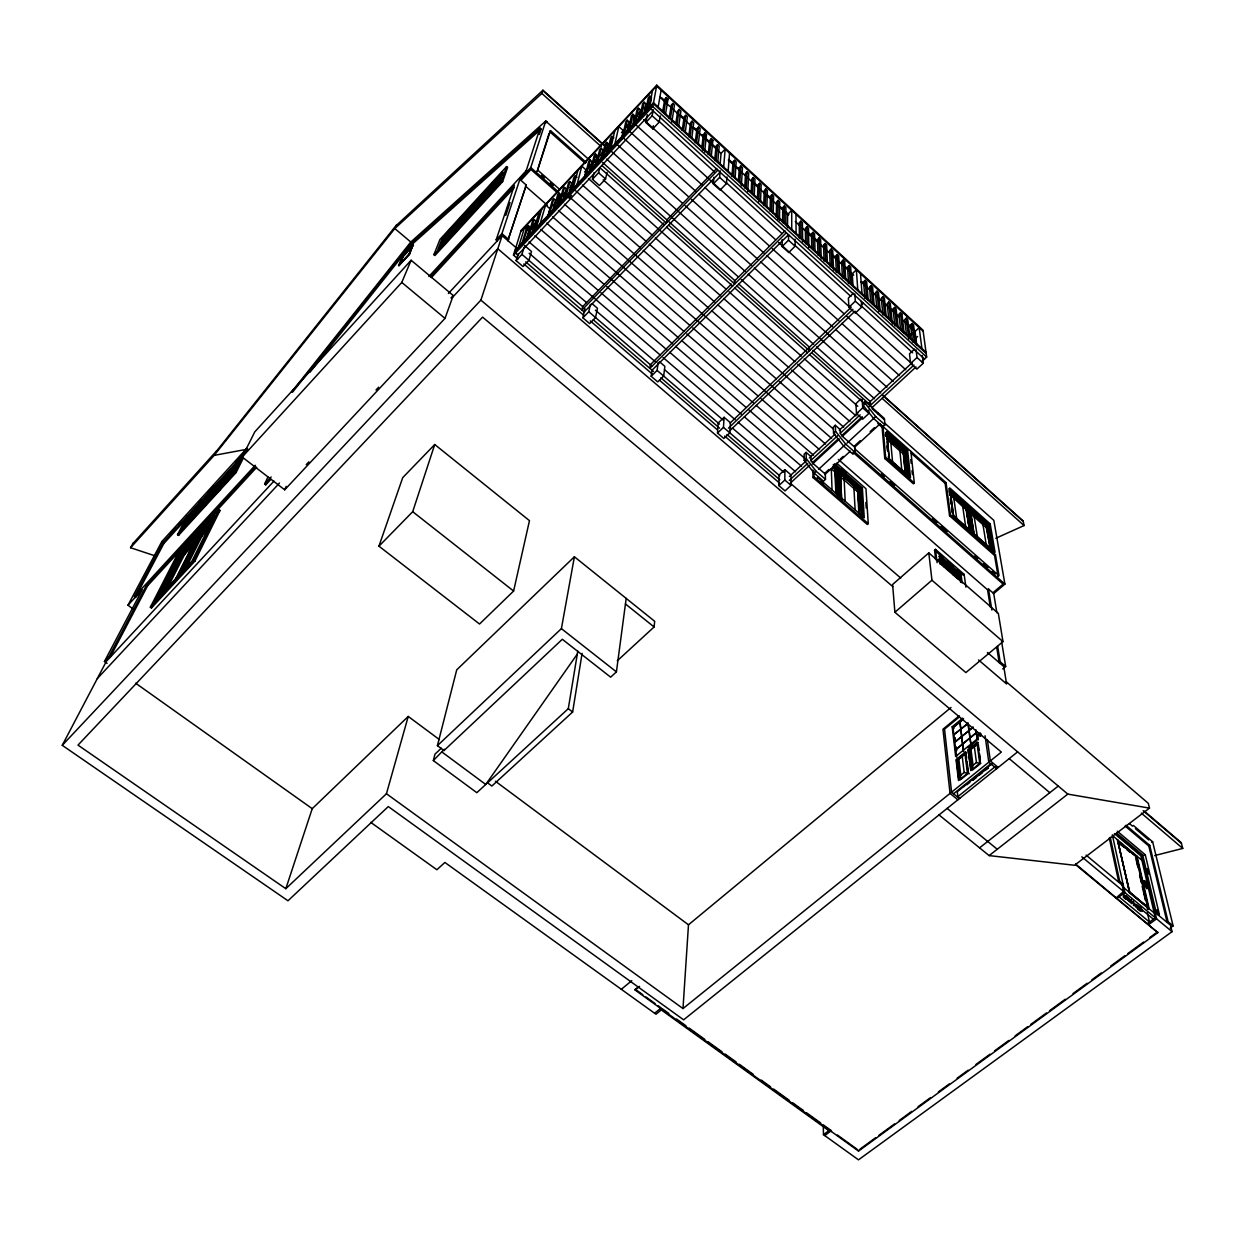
<?xml version="1.0" encoding="UTF-8"?>
<svg xmlns="http://www.w3.org/2000/svg" width="1245" height="1245" viewBox="0 0 1245 1245"><rect width="100%" height="100%" fill="white"/><g stroke="black" fill="none" stroke-linecap="round" stroke-linejoin="round"><path stroke-width="1.5" d="M791.026 485.379L791.026 474.936L784.895 469.645L778.965 475.154L778.856 485.597L785.05 490.903L791.026 485.379L784.832 480.056L784.895 469.645M787.54 227.788L787.603 214.482L791.711 210.374L791.727 229.313M795.073 239.227L795.104 246.23L788.723 252.533L782.125 246.526L788.505 240.207L788.521 234.978M785.782 224.489L785.891 207.479L784.288 206.016L782.747 207.557L782.591 222.668M889.117 458.674L886.705 431.828L885.817 432.637L886.144 436.466M784.148 222.995L784.288 206.016M782.125 246.526L782.202 239.507M779.479 220.614L779.744 201.83L778.141 200.352L776.584 201.908L776.32 216.926M777.845 219.12L778.141 200.352M773.223 212.973L773.565 196.15L771.962 194.671L770.422 196.228L770.048 211.183M771.573 211.463L771.962 194.671M766.904 207.199L767.387 190.469L765.768 188.975L764.228 190.547L763.745 205.409M765.255 205.69L765.768 188.975M970.944 513.967L969.373 512.675M760.571 201.41L761.177 184.758L759.559 183.28L758.018 184.836L757.505 197.784M758.859 201.737L759.559 183.28M754.237 195.589L754.968 179.047L753.334 177.553L751.793 179.124L751.171 191.995M752.571 194.08L753.334 177.553M747.763 191.59L748.727 173.304L747.093 171.81L745.553 173.382L744.728 188.011M746.206 188.244L747.093 171.81M741.366 185.738L742.471 167.561L740.837 166.052L739.297 167.639L738.472 180.369M739.81 182.392L740.837 166.052M717.509 433.058L723.454 427.362L724.092 417.308L730.41 422.755L729.835 432.84L723.874 438.52L717.509 433.058L718.194 422.973L724.092 417.308M439.376 739.577L408.235 716.435L386.448 793.734L682.991 1008.559L688.485 924.802L951.024 707.487M735.079 178.066L736.2 161.788L734.566 160.294L733.025 161.866L731.967 176.323M733.414 176.525L734.566 160.294M728.154 171.094L729.554 153.182M713.914 177.257L713.292 183.886L720.092 190.08L726.442 183.575L726.971 176.961M723.672 166.986L725.166 149.135L721.057 153.384L720.108 164.138M713.292 183.886L719.641 177.35L720.217 170.783M717.742 162.177L719.205 146.163L717.556 144.653L716.015 146.241L714.661 160.481M716.062 160.636L717.556 144.653M1075.555 863.968L1157.803 932.598L858.521 1151.096L635.121 990.024L638.156 986.771M711.269 156.263L712.871 140.343L711.206 138.817L709.681 140.42L708.203 154.567M979.301 735.281L980.718 735.095L980.36 736.075M979.659 735.11L981.325 734.145M980.282 733.056L980.111 733.912M709.588 154.707L711.206 138.817M979.161 733.118L978.368 735.219L980.531 733.461M617.271 660.815L654.092 626.966L654.699 621.317L574.396 556.78L456.728 669.841L437.415 745.646L444.014 750.533L562.32 639.276L610.641 677.171L616.415 671.88L626.188 598.409M704.592 152.077L706.506 134.507L704.857 132.982L703.316 134.584L701.729 148.637M702.896 150.52L704.857 132.982M698.289 144.373L700.141 128.64L698.476 127.115L696.935 128.717L695.224 142.693M696.577 142.817L698.476 127.115M691.784 138.195L693.745 122.773L692.08 121.232L690.539 122.85L688.718 136.732M690.072 136.639L692.08 121.232M659.679 361.859L664.877 366.341L663.663 376.037L657.733 381.888L651.182 376.27L657.111 370.403L658.169 362.357M685.248 132.219L687.349 116.874L685.668 115.334L684.127 116.952L682.244 130.383M651.182 376.27L652.069 369.812M683.536 130.647L685.668 115.334M678.681 126.212L680.922 110.976L679.241 109.42L677.7 111.054L675.693 124.391M676.969 124.64L679.241 109.42M671.818 122.072L674.479 105.047L672.798 103.491L671.257 105.125L669.125 118.368M670.386 118.617L672.798 103.491M487.822 781.549L487.558 782.84L491.868 786.046L572.638 712L582.1 653.36M487.558 782.84L568.296 708.67L577.789 651.135M665.515 114.151L668.02 99.102L666.324 97.546L664.783 99.18L662.542 112.346M663.787 112.564L666.324 97.546M647.307 114.711L645.828 122.492L652.831 128.873L659.165 122.166L660.239 115.941M658.138 106.977L661.126 90.216M652.831 128.873L653.392 125.745M437.415 745.646L561.402 628.632L574.396 556.78M517.92 258.929L513.485 255.132L652.816 106.556L656.769 85.158L923.027 330.174L926.669 357.082L921.705 361.673M645.828 122.492L652.147 115.754L653.283 109.591M651.244 105.918L650.715 108.797L924.537 359.042M649.33 107.194L652.504 90.434M649.703 107.101L651.477 97.717L649.781 96.161L648.256 97.795L645.719 110.945M647.073 110.385L649.781 96.161M643.992 113.202L645.828 103.755L644.132 102.215L642.622 103.833L639.603 118.96M640.817 117.046L641.004 116.081M641.159 117.295L644.132 102.215M638.296 119.287L640.195 109.778L638.514 108.237L636.989 109.856L633.876 125.076M635.417 123.426L638.514 108.237M634.794 122.726L634.592 123.691L702.024 184.882M632.444 126.118L634.592 115.785L632.896 114.244L631.386 115.863L628.383 130.32L696.157 191.637M630.017 128.002L632.896 114.244M592.091 303.671L597.444 308.278L595.546 317.553L589.648 323.591L582.893 317.817L588.792 311.748L590.363 304.371M626.78 132.172L628.99 121.777L627.293 120.236L625.784 121.854L622.407 137.448M973.045 765.317L972.174 769.41L969.715 750.19L977.154 744.152L979.722 763.325L976.454 762.562L973.045 765.317L970.975 749.319L976.08 745.335M623.947 135.798L627.293 120.236M960.782 775.23L959.911 779.308L957.623 760.026L965.015 754.003L967.412 773.254L964.175 772.476L960.782 775.23L958.868 759.17L965.015 754.003M621.411 139.362L623.309 130.616L618.812 126.539L614.905 143.953M582.893 317.817L584.901 308.542M622.422 135.923L622.204 136.903L688.501 196.726M663.927 222.902L582.676 306.628L581.913 310.083L717.836 170.129M616.259 142.49L616.042 143.486L682.322 203.122M594.036 172.713L592.433 179.296L599.421 185.489L605.568 178.984L607.046 172.401M513.609 591.048L529.467 520.659L434.738 444.512L402.711 477.66L378.947 546.181L479.543 624.025L513.609 591.048L412.702 511.695L434.738 444.512M610.813 148.311L614.797 130.818M608.929 150.505L612.167 136.436L613.863 137.946M610.128 149.042L609.91 150.038L745.304 271.503M606.595 155.641L610.672 138.024L612.167 136.436M605.443 156.279L608.323 143.86L606.642 142.35L605.148 143.938L601.366 159.889M602.891 158.271L606.642 142.35M603.778 156.559L604.027 155.563M592.433 179.296L598.58 172.759L599.732 167.857M600.261 160.465L602.813 149.758L601.117 148.248L599.639 149.836L596.184 164.107M597.273 164.262L601.117 148.248M597.693 163.064L597.927 162.068M594.27 168.184L597.32 155.641L595.624 154.131L594.145 155.718L590.161 171.857M591.608 169.553L591.857 168.542M591.671 170.238L595.624 154.131M444.014 750.533L444.325 749.257L433.338 760.586L476.835 792.692L485.768 784.49L577.322 654.03M589.15 172.324L591.842 161.492L590.146 159.998L588.667 161.57L584.574 177.802M585.555 176.012L585.819 175M586.084 176.199L590.146 159.998M584.014 179.249L586.302 170.16L581.804 166.161L577.12 184.276M579.516 182.455L579.781 181.428M433.338 760.586L434.972 754.159L441.29 748.198M573.789 187.839L573.509 188.867L640.335 247.802M571.471 190.469L575.33 175.856L577.026 177.335M573.12 188.54L577.898 170.363M569.012 195.73L573.867 177.412L575.33 175.856M567.798 194.22L567.518 195.263L776.32 378.885M568.669 194.173L571.611 183.139L569.914 181.645L568.451 183.202L563.985 199.776M565.479 198.188L569.914 181.645M562.693 201.861L566.21 188.913L564.514 187.419L563.067 188.975L558.491 205.643M561.542 201.628L561.837 200.585M559.97 204.055L564.514 187.419M557.744 205.83L560.826 194.656L559.145 193.177L557.682 194.734L553.013 211.479M555.005 208.04L559.145 193.177M555.597 207.993L555.892 206.935M557.309 203.666L558.865 198.079M552.313 211.619L555.457 200.398L553.776 198.92L552.329 200.476L547.551 217.299M547.644 217.455L550.072 208.88L545.575 204.958L540.143 223.742M549.029 215.727L553.776 198.92M549.667 214.311L549.963 213.253M543.754 220.614L544.065 219.556M537.871 226.901L538.182 225.843M535.194 228.878L539.739 213.393L538.307 214.934L533.233 232.161M536.221 227.928L541.746 209.067M531.988 233.173L532.315 232.099M531.599 234.823L535.708 220.972L534.027 219.509L532.595 221.05L526.884 240.098M532.222 229.438L533.763 224.24M528.86 236.815L534.027 219.509M526.153 239.413L526.464 238.324M526.339 239.273L529.996 227.088L528.316 225.625L526.884 227.15L521.593 244.565M524.596 245.576L531.475 251.49L528.907 260.329L523.024 266.57L516.084 260.625L521.951 254.369L524.067 247.335M526.962 238.324L529.063 231.321L524.581 227.446L518.714 246.619M523.056 243.024L528.316 225.625M520.317 245.638L520.643 244.549M516.084 260.625L518.247 253.544M516.442 249.763L515.43 253.062L518.371 255.583M513.485 255.132L521.11 230.465L656.769 85.158M549.029 133.371L537.155 171.421L550.477 130.616L586.255 162.457M291.423 392.222L410.803 242.028L545.715 121.076L546.788 121.73L545.933 122.679L544.921 121.777M497.315 240.845L496.164 239.865L501.922 233.655L519.834 179.436L530.759 167.577L545.715 121.076L588.823 159.484M526.277 185.054L507.851 240.612L526.277 185.054L519.834 179.436M539.35 134.398L541.077 129.075L540.065 128.173L409.512 245.032L292.591 392.128M428.871 276.514L526.199 170.705L540.065 128.173M682.991 1008.559L1001.354 752.073L482.578 317.133L77.984 745.117L285.821 888.697L312.23 808.674L408.235 716.435M1017.616 751.871L683.629 1019.826L388.3 806.558L287.984 900.773L62.25 745.319L480.881 300.138L502.108 235.678L516.193 247.771M505.797 215.385L510.03 202.639M496.164 239.865L514.403 185.334L430.334 276.686M154.442 555.644L130.569 547.738L214.187 455.359L394.805 228.566L541.855 93.422L542.944 90.2L603.701 144.685M502.622 181.661L507.602 167.452L506.59 166.565L439.952 239.491L433.914 254.665L434.941 255.536L502.622 181.661L501.595 180.758L506.59 166.565M498.949 181.505L485.534 197.41M499.167 181.07L498.825 181.801M502.575 172.028L442.489 237.779L437.991 249.125L498.778 182.719L502.575 172.028L503.587 172.915L443.5 238.635L439.656 248.362M498.498 178.486L499.852 180.058M445.01 318.378L453.242 295.516L411.13 260.236L254.758 431.906L242.199 457.055L284.7 489.814L445.01 318.378L401.777 282.428L411.13 260.236M488.289 196.29L490.172 191.092M490.405 190.641L490.048 191.388M484.429 199.791L486.25 194.78L500.832 178.844M484.352 200.663L486.25 194.78M488.367 189.567L489.721 191.123M486.126 196.772L486.39 194.905M501.346 177.786L484.429 196.041L483.433 198.749L482.329 197.784M482.842 201.519L485.394 196.025M479.87 203.729L482.795 195.807L463.638 216.754L459.576 227.399M479.465 205.425L479.994 203.962M480.321 203.246L483.325 195.091L484.429 196.041M480.757 202.764L483.667 194.843L501.906 174.907M481.659 200.85L482.998 197.208M477.955 205.705L478.718 203.604M478.951 203.153L478.594 203.9M469.91 213.377L469.925 212.117M469.256 215.183L470.05 213.066M465.988 218.762L466.159 216.739L481.862 199.838M462.051 225.158L465.35 217.937M482.78 198.889L465.179 217.953L464.245 220.396L462.673 219.276L461.802 220.225L463.156 221.594M466.782 218.855L465.552 217.797L463.887 220.334L466.159 216.739M466.299 216.848L465.537 219.073L466.33 219.758M459.047 228.131L463.296 216.988L464.401 217.937L482.36 198.531M460.603 225.252L463.638 217.284M461.879 223.057L462.564 221.268L446.379 238.947M457.927 227.57L458.736 225.438M458.689 228.364L462.767 217.704L443.827 238.417L440.154 247.117M458.316 222.419L459.67 223.975M450.021 235.103L450.425 234.325M448.075 240.207L450.176 234.791M444.418 243.74L446.317 238.417L461.833 222.201M442.738 245.312L445.119 239.227L462.346 220.412M443.282 244.938L444.387 242.09L442.395 241.452L443.5 242.386L444.605 239.569L442.489 237.779M443.407 245.405C443.485 241.872 446.052 241.281 446.457 238.542M444.278 243.615L446.317 238.417M448.418 233.251L449.85 234.823M440.652 247.039L443.842 238.931L502.669 174.611M398.571 265.465L409.247 253.715L413.013 244.86L409.714 254.12L398.571 265.465L402.431 256.517L413.013 244.86M409.138 254.509L412.079 246.136L409.138 254.509L400.003 264.578L403.006 256.128L400.003 264.578M978.274 734.534L978.772 733.492M979.286 734.706L979.177 735.888L981.542 735.313M399.038 265.87L402.913 256.906L413.496 245.249M284.7 489.814L286.21 486.421M267.877 477.068L264.64 483.994L265.745 484.85L267.364 481.379M150.334 607.202L193.784 560.359L218.964 509.687L220.007 510.481L194.889 561.168L151.439 607.996L150.334 607.202L176.977 555.27L218.964 509.687M243.335 458.035L236.099 472.54L178.517 535.397L177.521 534.65L235.103 471.777L243.958 454.036L162.893 542.773L134.242 596.806L255.256 465.256M181.365 574.023L200.134 536.595L211.463 524.332M183.031 571.206L199.963 536.206L211.059 524.441M184.353 571.346L203.604 532.829M203.993 532.191L203.371 533.249M176.463 578.941L179.902 572.093M186.906 558.507L197.986 536.159M179.342 573.961L182.766 567.144M187.061 558.616L196.041 541.622L181.49 570.583M180.93 572.28L196.912 540.454L195.761 539.599M197.535 539.225L203.293 531.848L202.141 530.992L203.449 532.533M226.652 481.504L229.391 476.026M179.311 576.062L199.138 536.579L211.93 523.522M180.12 575.361L199.433 536.891L197.862 535.77L215.198 516.971M180.572 574.972L199.963 536.206M193.131 540.766L194.438 542.291M218.108 491.713L220.925 485.768M218.918 490.592L221.112 486.204L209.067 499.385M235.647 468.182L224.769 479.87L223.073 483.216L221.999 482.391M224.053 483.107L225.127 479.683L237.733 466.735M221.205 487.791L211.012 498.903M173.833 582.676L197.068 536.626L198.437 537.949M223.835 483.34L225.936 479.263L237.297 467.14M174.362 582.084L197.628 535.879L198.78 536.735M225.936 479.263L224.785 482.22L234.356 471.777M175.545 580.077L197.862 535.77M166.752 589.539L185.614 552.329M186.003 551.691L185.365 552.749M216.63 492.647L223.68 479.045L224.769 479.87M217.393 491.822L223.913 478.92L239.445 461.942M218.062 491.106L224.022 479.309M162.566 592.075L178.938 559.923L177.786 559.067L179.794 559.674M179.576 558.678L180.852 556.173L178.657 554.539L214.7 515.43L191.963 561.106L154.785 601.195L178.657 554.539M210.934 497.362L212.241 494.763M212.599 494.187L212.024 495.152M161.772 594.192L181.194 556.017L197.908 537.902M161.725 595.188L181.194 556.017M163.033 593.134L182.003 555.69L196.072 540.703L182.175 556.048M163.235 593.336L182.143 555.784M151.439 607.996L153.213 604.525M164.729 582.022L169.149 573.354M205.145 503.011L206.872 499.618L191.123 516.846L187.808 523.242M204.04 506.17L208.024 498.373L223.96 480.959M204.149 506.777L208.818 497.969L222.217 483.574L208.973 498.342M197.068 536.626L179.934 555.223L155.874 601.989L162.286 595.079M205.394 505.361L208.818 497.969M158.022 598.814L180.074 555.581L213.533 519.305M207.65 500.941L208.958 498.062M199.402 511.462L206.079 498.42L207.37 499.681M199.62 511.353L206.826 497.611L223.166 479.745L224.458 481.006M201.706 508.209L206.95 497.984M201.55 508.894L203.822 504.458M191.637 520.379L195.278 513.298M195.652 512.722L195.06 513.687M188.042 523.616L191.403 517.126L205.145 502.233M188.213 523.554L191.886 516.473L205.005 502.124M178.517 535.397L180.26 532.051M183.451 528.253L189.707 516.193L239.865 461.35M206.079 498.42L189.925 516.099L184.369 526.495M184.696 526.791L190.049 516.457L240.067 461.771M177.521 534.65L187.123 516.255M188.726 515.461L181.568 529.234L233.297 472.726L239.958 459.405L188.726 515.461L190.796 517.002M256.657 467.342L147.61 585.772L110.058 657.422L108.953 656.644L146.568 585.01L255.614 466.533M62.25 745.319L106.292 661.468L273.947 481.13M107.086 663.367L104.44 661.484L142.257 589.694L127.97 605.226L132.686 608.649M185.552 519.772L163.873 543.489L135.269 597.553L137.899 594.69M127.97 605.226L161.803 541.591L246.79 448.34M130.569 547.738L133.106 543.147M952.783 572.295L952.923 570.692M982.616 522.386L982.383 521.406M943.477 564.187L943.259 563.113M973.901 514.636L973.652 513.5M962.385 504.427L962.183 503.462M953.592 496.615L953.39 495.65M899.699 448.745L899.544 447.811M890.642 440.699L890.486 439.765M853.837 486.157L853.712 485.13M844.094 477.675L843.986 476.648M979.753 734.285L978.959 734.986M216.194 451.562L396.361 225.158M239.554 458.86L245.576 451.281M310.021 372.177L410.445 245.825L541.077 129.075M839.457 469.847L838.227 471.279L859.517 489.814L860.98 488.616L839.457 469.847L840.702 498.747M132.795 543.723L216.474 451.017M838.367 474.501L839.597 473.147L838.601 472.291L837.122 473.411M170.098 534.152L175.28 528.471M179.155 524.223L181.754 521.39M198.577 502.964L201.176 500.132M207.65 493.036L214.109 485.955M236.13 461.864L241.297 456.184M245.187 451.935L247.771 449.103L214.187 455.359M546.788 121.73L545.933 122.679L545.715 121.076M242.199 457.055L401.777 282.428M459.265 220.334L461.864 217.486M485.394 191.746L489.316 187.466M221.626 482.795L222.373 481.971L223.898 482.951M481.877 198.266L482.764 197.301L484.352 198.453M206.826 497.611L208.304 498.654L224.069 481.659M462.984 220.349L445.368 239.585L443.827 238.417M501.579 178.424L485.223 196.041L483.667 194.843M192.041 516.846L205.16 502.684M236.161 468.634L226.092 479.652L226.87 480.243M466.221 217.268L481.504 200.569M486.281 195.34L501.564 178.657M223.431 483.029L226.076 479.356M201.752 507.509L190.687 519.461L191.886 516.473M206.919 501.828L207.635 500.288L208.631 501.128M445.539 241.11L460.977 223.524M465.412 219.385L481.239 202.11M484.663 198.469L486.095 196.757M201.503 507.944L203.869 505.361L202.639 504.256L202.375 505.688M448.247 238.449L450.394 236.114L449.585 235.429M473.956 210.374L476.415 207.682M433.914 254.665L501.595 180.758M199.169 511.462L202.733 507.571M183.093 529.265L208.989 500.988M224.94 483.714L234.293 473.489M442.893 245.747L466.19 220.334M470.065 216.101L478.033 207.401M480.586 204.616L494.67 189.24M497.097 186.439L499.821 183.622L498.778 182.719M550.477 130.616L549.605 131.565L585.383 163.391M839.301 496.662L840.546 495.292L839.55 494.421L838.041 495.572L837.278 477.1M161.585 568.965L170.783 558.958M176.059 553.247L179.996 548.952M187.886 540.377L197.099 530.386M206.312 520.379L208.942 517.515M212.879 513.22L215.509 510.372M219.462 506.077L223.4 501.797M232.613 491.791L241.826 481.784M249.716 473.209L252.346 470.345M450.97 254.54L454.923 250.261M464.136 240.254L466.766 237.39M469.396 234.527L473.333 230.247M494.389 207.386L499.65 201.659M431.392 277.588L514.169 187.699M520.908 180.369L530.915 169.507L557.153 192.539M192.446 540.377L195.076 537.529M217.377 513.329L220.007 510.481M179.7 555.317L214.622 517.453M181.972 554.959L189.162 547.178M197.441 539.038L181.49 556.313L179.934 555.223M200.103 536.315L212.522 522.698L211.199 521.157L212.366 522.029M180.696 558.943L194.78 543.271M198.702 539.458L210.047 527.164M179.934 559.861L181.21 558.367M197.924 540.392L198.686 538.774L199.745 539.645M205.176 532.642L209.004 528.518M158.333 597.538L159.127 598.829M175.965 578.52L176.774 577.649M264.64 483.994L271.13 476.991M156.45 601.21L163.297 593.834M165.927 591.001L174.129 582.162M175.996 580.154L178.128 577.851M182.688 572.933L191.746 563.176M163.111 594.192L175.109 581.259M182.517 573.276L193.053 561.915M265.745 484.85L270.943 479.247M104.44 661.484L108.953 656.644M448.418 293.447L502.108 235.678M450.986 297.944L453.242 295.516M97.312 678.572L279.487 483.06M452.635 297.244L497.813 248.751L892.774 586.582M520.799 231.508L656.597 86.061L923.183 331.31M306.239 464.665L308.869 461.848M376.021 389.996L378.651 387.179M528.565 228.613L529.996 227.088M559.378 196.212L560.826 194.656M595.841 157.228L597.32 155.641M606.829 145.463L608.323 143.86M633.067 117.403L634.592 115.785M626.92 126.025L629.565 123.208M637.456 114.773L640.086 111.957M533.171 226.932L537.124 222.699M552.936 205.814L567.44 190.329M570.07 187.513L572.7 184.696M584.559 172.028L597.74 157.944M600.37 155.127L609.599 145.276M621.457 132.608L624.087 129.791M626.733 126.974L630.686 122.741M633.316 119.94L637.269 115.707M643.852 108.673L647.805 104.44M514.839 250.743L653.516 102.744L926.031 352.288M514.512 251.832L653.345 103.693L926.187 353.487M568.965 198.204L571.611 195.387M517.733 255.038L653.034 110.914M666.48 100.736L668.02 99.102M704.981 136.11L706.506 134.507M968.983 511.819L970.151 510.59M711.331 141.946L712.871 140.343M666.635 220.1L716.746 168.464M584.154 311.997L720.092 172.199M378.947 546.181L412.702 511.695M731.391 284.125L650.341 364.723L649.843 368.333L786.326 232.722M734.145 281.401L784.972 230.854M802.636 241.81L802.403 222.653L800.8 221.19L799.259 222.731L799.399 238.044M652.022 370.201L788.521 234.729M808.861 247.506L808.487 228.255L806.9 226.792L805.359 228.333L805.593 243.724M815.024 251.257L814.557 233.842L812.969 232.379L811.429 233.904L811.74 247.459M821.264 258.851L820.611 239.413L819.039 237.966L817.498 239.476L817.949 255.038M824.112 261.014L823.536 245.032L825.077 243.522L826.664 244.969L827.365 262.726M833.59 270.134L832.687 250.51L831.115 249.062L829.559 250.572L830.259 266.632M843.27 475.652L844.592 474.034L843.565 474.967L839.332 471.279M839.644 273.962L838.694 256.034L837.122 254.587L835.582 256.096L836.375 272.235M889.817 438.831L891.062 437.306L890.097 438.193L887.467 435.859M845.744 279.565L844.686 261.543L843.13 260.096L841.573 261.606L842.476 277.822M843.13 263.037L844.686 261.543M854.521 485.457L855.844 483.838L854.817 484.772L860.435 489.658L861.104 500.786M900.291 448.138L901.536 446.613L900.555 447.5L905.769 452.122L907.636 450.441L886.705 431.828M851.845 285.136L850.662 267.037L849.106 265.605L847.549 267.099L848.561 283.393M868.185 300.092L866.691 281.775L865.15 280.343L863.594 281.837L864.886 298.333M853.416 293.213L848.359 298.069L848.919 307.297L855.331 313.133L861.727 307.033L861.307 301.492M870.753 302.006L869.508 287.284L871.064 285.79L872.605 287.206L874.208 305.616M848.919 307.297L855.315 301.181L854.817 293.836M730.084 423.067L851.284 307.126M728.465 428.155L852.903 309.258M729.181 431.299L855.019 311.188M860.622 305.85L863.407 303.173M880.231 311.125L878.503 292.637L876.962 291.221L875.422 292.7L876.745 307.499M886.222 316.619L884.386 298.053L882.861 296.637L881.304 298.115L882.907 314.829M952.721 494.716L953.95 493.222L952.97 494.078L949.157 490.686M892.4 323.965L890.268 303.438L888.728 302.037L887.187 303.515L888.697 318.44M898.174 327.559L896.12 308.822L894.595 307.422L893.038 308.884L894.844 325.754M285.821 888.697L386.448 793.734M962.883 503.758L964.112 502.249L963.148 503.104M904.135 333.006L901.956 314.191L900.431 312.791L898.874 314.254L900.571 329.318M900.4 315.654L901.956 314.191M973.014 512.753L974.228 511.244L973.263 512.1M910.064 338.438L907.776 319.545L906.267 318.16L904.71 319.607L906.485 334.734M912.616 342.033L910.515 324.945L912.071 323.498L913.581 324.883L915.978 343.869M983.083 521.702L984.297 520.208L983.332 521.048L988.343 525.514L990.429 537.856M942.558 562.133L943.866 560.546L942.838 561.433M909.286 335.574L912.087 332.96M909.426 336.71L912.227 334.096M916.709 344.834L915.028 331.481L919.168 327.622L921.922 348.538M914.795 339.138L917.596 336.524M860.809 399.069L855.875 403.66L856.498 413.636L862.707 419.16L868.948 413.402L868.699 410.072M914.561 349.098L909.488 353.813L910.624 363.462L916.865 369.127L923.276 363.213L922.265 355.494M806.137 452.386L804.13 454.238L804.208 460.37L814.23 473.178L823.49 481.192L825.497 479.341L825.342 474.112L813.047 463.451L810.977 460.37L810.9 456.526L806.137 452.386L806.215 458.518L816.238 471.326L825.497 479.341M835.317 425.261L833.294 427.144L833.528 433.182L843.674 446.052L852.95 454.176L854.988 452.308L854.692 447.157L842.383 436.341L840.266 433.26L840.095 429.478L835.317 425.261L835.566 431.299L845.729 444.154L1004.917 584.092L993.728 593.569L996.871 612.773M863.174 403.349L865.228 401.419L884.401 418.522L884.962 424.825L882.129 427.346L884.775 458.533L913.41 483.823L914.312 482.998L910.858 451.328M804.208 460.37L806.215 458.518M833.528 433.182L835.566 431.299M865.228 401.419L865.384 403.645L863.314 405.559L873.601 418.476L882.876 426.739M778.856 485.597L784.832 480.056M856.498 413.636L862.723 407.862L862.162 399.583M910.624 363.462L917.036 357.517L916.071 349.845M789.392 476.462L806.495 460.603M809.359 457.958L835.021 434.178M839.301 430.21L857.836 413.029M869.243 402.462L912.025 362.824M789.346 480.399L807.756 463.358M810.588 460.728L837.496 435.828M840.328 433.198L860.155 414.85M868.652 406.975L913.986 365.034M789.968 483.465L809.81 465.132M812.44 462.689L838.134 438.94M842.274 435.112L862.209 416.67M916.04 366.901L872.138 407.504L872.185 408.796L884.51 419.783M812.471 463.98L839.488 439.018M842.32 436.388L862.24 417.993M814.23 473.178L816.238 471.326M818.619 469.318L845.729 444.154M847.067 443.111L875.671 416.561L884.962 424.825M396.159 225.578L542.944 90.2M836.687 463.171L865.96 488.709L868.263 523.631L867.298 524.487L813.001 477.551L813.965 476.679L813.856 471.015M816.876 478.453L817.825 477.566M824.719 473.349L828.983 469.427M840.344 458.985L843.192 456.386M854.552 445.943L860.248 440.714M870.193 431.579L874.457 427.657M824.75 474.656L850.366 451.126M854.63 447.22L880.246 423.705M832.454 467.575L835.457 469.458L832.843 467.186M832.921 466.175L837.169 469.863L832.983 467.077M839.099 472.711L838.072 473.66L838.539 484.741M859.564 514.169L858.023 489.098L840.531 473.863L857.494 489.347L858.879 513.142L860.824 514.901M887.203 437.197L903.59 451.53L887.203 437.197L889.241 458.565L888.167 459.421L890.86 461.802M837.169 469.863L837.807 494.981L837.247 481.519M839.005 495.806L840.048 494.856M884.775 458.533L885.677 457.709L883.016 426.537M859.704 489.487L838.321 471.559L859.704 489.487L861.213 514.543M860.435 489.658L862.38 487.884L834.648 463.7M902.952 452.573L903.652 451.935L886.549 436.73M859.532 493.487L857.634 491.728M905.457 459.125L905.115 451.951L885.6 434.598M860.653 493.3L861.182 491.946L859.719 493.067L860.731 509.89M906.111 455.437L906.64 454.16L905.239 455.219M907.091 475.014L905.115 451.951M998.116 576.497L994.553 555.457L949.546 515.741L945.142 483.402L946.029 482.609L880.153 424M949.546 515.741L950.464 514.932L946.029 482.609M965.7 507.369L950.246 493.207L965.7 507.369L969.466 529.685L966.167 507.135M967.225 507.789L949.904 491.759M969.715 510.185L968.735 511.041L970.493 522.542M928.801 552.889L892.603 584.496L894.89 612.26L965.871 672.58L1002.988 641.626L998.334 613.396L928.801 552.889L931.945 580.217L1002.988 641.626M935.695 559.705L934.559 550.181L935.493 549.356L964.112 574.334L965.933 587.189M977.154 744.152L974.353 746.58L976.454 762.562M971.971 532.113L972.967 531.241M972.796 534.634L972.89 529.934M970.586 511.726L986.351 525.063L970.586 511.275L974.43 536.439L969.668 507.446M942.761 563.207L941.889 564.452M968.968 508.691L987.752 525.374L968.875 509.392M988.343 525.514L990.211 523.896L949.733 487.9L953.826 517.796L950.698 495.448L966.618 510.154M988.935 528.985L989.479 527.74L988.079 528.767M894.89 612.26L931.945 580.217M953.592 570.801L954.619 569.914L953.312 571.502L958.09 575.657L959.553 574.505L938.979 556.577M940.24 563.627L939.928 561.137L956.782 575.097L939.944 561.121M990.149 547.753L985.869 525.312M958.292 575.361L958.432 579.532L958.292 575.361L939.586 559.052M958.557 579.081L960.502 578.427L959.475 579.314L958.946 575.47L960.907 573.774L939.399 555.021L940.535 564.172M991.113 549.278L987.752 525.374M964.112 574.334L963.179 575.143L957.452 570.148M992.514 550.274L993.526 549.418L991.643 550.041L987.55 525.67L969.637 509.75M994.553 555.457L995.455 554.679L950.464 514.932M990.32 607.031L987.565 589.788L988.499 588.994L993.728 593.569M992.856 592.807L1003.112 584.107L852.996 452.308M997.696 646.451L1000.155 661.764L999.159 662.589L996.716 647.26M1002.707 668.954L1005.68 666.511L1001.587 641.564M621.317 989.308L631.775 980.671M959.21 715.828L942.947 729.228L950.044 793.407L957.856 799.804M959.335 716.964L944.535 729.15L951.585 792.178L959.397 798.574M975.924 729.772L977.154 739.001L955.662 756.493L952.176 726.769L962.681 718.132M963.63 718.925L952.939 727.407L956.674 757.209M953.172 727.562L962.899 719.563M635.121 990.024L639.556 986.382M833.294 464.494L838.461 468.991L836.998 470.205L833.216 466.906M968.128 723.376L953.857 734.674L968.112 723.283L971.116 745.459M954.728 742.129L973.248 727.064L954.899 742.269M906.313 457.288L908.243 475.792L909.239 474.89L907.34 475.559L904.928 452.262L906.313 451.126L909.099 477.644L905.457 474.407M976.92 732.153L955.786 749.692M977.045 732.247L955.771 749.599M976.5 740.806L967.894 747.778L972.392 744.463M965.451 751.996L968.05 772.834L958.494 780.553L956.036 759.652L965.451 751.996L966.649 752.992M968.112 749.832L977.574 742.129L980.375 762.889L970.758 770.655L968.112 749.832L971.007 769.161M958.759 779.043L956.518 760.041L965.933 752.4L966.649 758.08M968.594 750.237L978.056 742.534M654.605 1013.243L661.173 1007.936L658.107 1005.727M960.346 779.852L968.532 773.238L967.116 761.862M972.61 769.955L980.858 763.294M953.53 793.781L990.755 763.823M991.876 763.87L957.28 791.711L957.856 796.644L959.802 798.247M966.883 784.77L969.902 782.342M972.921 779.915L988.032 767.76M973.139 780.086L976.158 777.658M979.177 775.23L982.196 772.803M985.184 770.437L988.234 767.947M957.856 796.644L995.082 766.749L997.043 768.383M973.419 531.646L972.516 530.852L971.1 531.88L967.396 507.758L968.781 506.668L973.03 534.121M987.55 525.67L988.935 524.581L993.635 552.329L991.285 550.259M979.582 847.845L1058.25 786.062M939.026 814.93L989.121 855.595L1067.805 794.108L1149.493 808.129L1148.295 803.321L1006.225 681.731M1149.493 808.129L1074.544 865.259L989.121 855.595M1117.528 841.807L1124.655 847.456M1151.734 842.46L1152.637 841.776L1133.355 825.435M1149.726 845.355L1168.121 921.751L1167.156 922.452L1148.808 846.04L1149.726 845.355L1126.009 825.279M1135.72 856.684L1136.996 856.202L1149.166 908.788L1147.361 908.803M1148.824 924.521L1156.574 918.841L1141.821 855.72L1142.739 855.019L1116.749 833.138M1144.342 855.471L1145.275 854.77L1117.341 831.24M861.058 515.492L863.065 514.792L862.022 515.741L861.571 508.256M1110.244 837.309L1119.769 881.553L1118.804 882.285L1109.295 838.025M1117.107 898.314L1124.857 892.525L1112.33 834.85M1123.348 892.945L1123.426 897.209L1126.056 899.372M1142.739 855.019L1156.045 911.698L1155.08 912.414L1170.487 925.206L1172.043 931.665L858.49 1159.842L823.459 1134.646L830.088 1129.744M1133.526 905.551L1133.417 901.287M824.719 1135.564L831.349 1130.662L823.817 1125.231M1117.73 841.651L1117.699 840.577L1129.386 892.12L1148.139 907.294L1136.498 856.373L1148.014 906.344M1147.952 908.554L1147.921 907.449M1147.236 907.963L1148.186 909.364L1149.104 908.694L1129.589 891.887L1117.481 839.799L1129.589 891.887L1128.888 892.4M1145.275 854.77L1159.375 914.484L1158.41 915.184L1157.103 909.581M1147.563 923.479L1155.313 917.798L1140.856 855.813L1114.446 833.59M967.863 510.823L969.264 509.796M860.062 1149.088L875.717 1137.65M878.846 1135.362L894.517 1123.939M899.217 1120.5L911.745 1111.349M918.001 1106.774L930.529 1097.623M938.356 1091.912L949.328 1083.897M957.156 1078.186L968.128 1070.186M975.955 1064.459L990.04 1054.173M994.739 1050.733L1008.839 1040.446M1015.111 1035.871L1027.639 1026.72M1030.767 1024.433L1046.422 1012.994M1049.551 1010.707L1065.222 999.268M1073.05 993.557L1087.15 983.254M1091.849 979.831L1101.234 972.967M1110.633 966.104L1124.733 955.818M1127.861 953.53L1143.532 942.091M1149.789 937.516L1157.617 931.789M1170.207 927.992L1173.101 925.891L1152.637 841.776M969.715 750.19L970.975 749.319M957.623 760.026L958.868 759.17M995.829 538.26L1024.075 525.546L1023.172 520.955L882.861 395.101M1134.179 905.457L1136.483 904.539L1139.253 906.842L1140.327 910.546L1135.409 906.469M963.63 786.435L964.424 786.435M988.343 766.546L987.861 768.289M1154.66 855.58L1182.75 848.421L1181.225 842.616L1144.451 811.242M903.325 453.927L904.835 455.374M835.021 472.057L837.325 473.474M191.154 518.916L189.754 520.566M966.042 509.61L968.112 510.901L967.007 507.742L949.328 492.086M986.273 527.569L988.328 528.845L991.378 549.496M161.803 541.591L162.939 541.98M197.768 540.19L196.15 539.163L195.356 540.019L196.788 541.264M189.831 520.177L188.306 519.212L189.022 520.426M206.763 501.673L205.238 500.692L204.507 501.502L205.83 502.684M218.964 488.709L220.489 489.705M189.925 516.099L191.403 517.126M135.643 683.194L312.23 808.674M223.913 478.92L225.392 479.979M370.699 822.338L436.87 869.741L444.901 862.458L655.975 1014.224L662.527 1008.917L668.798 1013.43M635.199 989.199L642.84 994.708M645.89 996.918L655.057 1003.532M676.626 1019.079L686.011 1025.849M689.154 1028.105L704.81 1039.404M707.938 1041.66L722.038 1051.823M725.166 1054.079L736.122 1061.985M739.265 1064.242L753.349 1074.419M761.177 1080.053L770.577 1086.838M773.705 1089.095L789.361 1100.393M792.505 1102.65L803.461 1110.556M806.589 1112.812L820.688 1122.974M837.371 1135.004L856.98 1149.151M661.297 1009.913L828.843 1130.662M146.568 585.01L147.61 585.772M162.893 542.773L163.873 543.489M176.977 555.27L178.019 556.033M442.224 752.213L485.768 784.49M495.432 781.253L688.485 924.802M185.318 551.333L184.167 550.477L185.474 552.017M193.784 560.359L194.889 561.168M193.846 543.1L193.131 544.345M194.998 512.411L193.924 511.602L195.138 513.033M203.449 503.167L202.359 502.358L203.589 503.805M201.379 507.913L202.468 508.738M206.608 497.72L207.682 498.545M204.88 501.097L205.954 501.922M218.591 489.129L219.68 489.954M211.946 493.892L210.856 493.067L212.086 494.514M224.987 481.831L225.765 482.422M220.474 484.554L219.4 483.729L220.63 485.176M220.085 485.955L219.416 487.06M229.827 475.294L229.189 476.399M229.064 475.17L227.991 474.345L229.22 475.792M463.638 216.754L465.179 217.953M237.702 465.723L236.612 464.899L237.857 466.361M235.103 471.777L236.099 472.54M568.296 708.67L572.638 712M245.919 449.445L246.899 450.208M561.402 628.632L616.415 671.88M625.441 603.981L654.092 626.966M947.149 808.41L997.261 849.246M1122.928 893.972L1153.384 919.215M1124.157 896.665L1132.032 903.185L1131.207 899.466M1134.242 905.022L1142.07 911.511L1141.229 907.776M1137.432 908.803L1140.046 910.966M1119.053 896.867L1149.508 922.063L1147.345 912.663M968.05 772.834L969.264 773.845M1075.696 864.746L1157.803 932.598M1119.769 881.553L1123.177 884.386L1122.196 885.102L1086.122 855.128M1156.045 911.698L1159.375 914.484M1168.121 921.751L1173.101 925.891M1123.815 887.747L1154.193 912.974M1128.966 892.167L1148.248 908.196M1081.812 856.825L1172.043 931.665M952.176 726.769L954.059 728.341M998.179 767.449L990.366 760.928L987.363 739.81M996.622 768.71L988.795 762.189L985.075 735.764M960.035 721.913L963.381 751.451M977.154 739.001L977.947 739.701L977.387 735.919M1145.026 881.227C1139.875 876.869 1150.722 898.112 1145.929 883.561M1124.468 847.005L1118.026 841.822L1135.954 856.513L1147.61 907.263M1126.881 849.261L1130.258 851.86M1127.41 849.79L1130.18 852.109M1119.457 843.503L1124.453 847.612M1127.207 849.93L1129.978 852.265M967.925 723.127L970.991 745.553M1009.181 758.625L1049.815 792.692M1115.831 833.839L1141.821 855.72M480.881 300.138L1067.805 794.108M394.805 228.566L410.803 242.028M1112.485 835.551L1141.898 860.295M409.512 245.032L410.445 245.825M1136.498 856.373L1118.197 841.293L1136.405 856.42M1125.153 826.042L1148.808 846.04M1129.48 823.614L1132.452 826.135M1135.409 828.641L1148.761 839.955M460.121 225.314L461.241 226.279M459.031 224.831L458.596 225.75M1143.143 810.697L1181.412 843.332M1141.292 813.094L1182.75 848.421M525.701 261.87L584.465 312.262M593.274 319.809L653.485 371.461M660.83 377.764L719.579 428.14M726.924 434.443L779.79 479.792M523.818 263.987L584.356 315.856M590.27 320.914L652.287 374.045M659.663 380.379L717.244 429.712M724.621 436.046L779.261 482.858M978.57 659.974L1006.582 683.941L1003.766 666.542L987.409 652.489M462.237 219.742L463.358 220.692M529.141 253.233L586.535 302.597M595.375 310.192L655.71 362.077M664.534 369.672L723.407 420.296M732.231 427.891L783.743 472.197M501.922 233.655L508.816 239.585M1000.155 661.764L1005.68 666.511M790.591 483.449L900.757 578.069M521.951 254.369L582.644 306.612M588.792 311.748L651.804 365.968M657.111 370.403L719.47 424.078M723.454 427.362L779.806 475.855M469.381 212.49L468.276 211.541L469.63 213.097M529.094 241.95L660.115 354.95M663.056 357.486L735.204 419.705M738.145 422.242L795.555 471.762M479.403 201.55L478.282 200.585L479.636 202.141M479.309 202.951L480.119 203.651M838.196 494.623L836.391 493.067L835.317 469.567M839.768 495.977L841.433 498.016M817.514 477.349L864.263 517.749L862.38 487.884M820.579 481.768L823.427 484.243M813.965 476.679L868.263 523.631M534.93 235.71L597.911 290.178M600.837 292.715L666.76 349.72M669.685 352.242L741.46 414.32M744.385 416.857L801.515 466.252M485.643 197.099L486.453 197.784M540.797 229.453L603.809 284.093M606.735 286.63L672.673 343.822M675.615 346.359L745.942 407.348M748.883 409.901L804.566 458.191M552.578 216.863L683.847 331.326M686.773 333.878L758.236 396.19M761.162 398.742L819.506 449.616M841.62 469.132L846.009 472.96M934.559 550.181L943.134 557.667M947.429 561.417L953.156 566.397M834.695 465.412L861.447 488.725L863.19 516.753M939.804 557.013L959.973 574.583L961 582.053M834.352 465.692L838.616 469.412M840.033 470.641L861.135 489.02L861.82 500.225M939.57 557.371L959.646 574.863L960.673 582.255M833.668 466.346L837.916 470.05M844.981 476.197L853.416 483.542M940.131 559.083L958.946 575.47M938.948 558.989L951.974 570.335M939.197 559.394L957.903 575.688M832.656 467.342L835.566 469.879M939.244 560.141L956.829 575.455M958.821 579.205L957.14 577.742L956.658 575.206M835.675 472.649L831.302 468.851L832.049 489.923M838.756 475.419L840.515 476.835M839.83 476.275L858.272 492.32M939.601 563.082L957.234 578.411M546.695 223.166L678.618 337.893M681.544 340.445L753.381 402.913M756.306 405.465L813.483 455.172M558.523 210.545L689.839 325.365M692.749 327.917L825.528 444.029M525.359 186.034L547.302 205.207M838.383 459.467L987.565 589.788M526.199 170.705L527.273 171.654M564.467 204.196L831.582 438.427M779.245 381.452L833.263 428.949M538.073 170.425L559.954 189.66M854.63 448.729L999.05 575.704L995.455 554.679M541.528 175.265L544.454 177.817M550.29 182.953L553.2 185.521M881.413 473.94L884.339 476.508M890.159 481.628L894.548 485.472M932.474 518.807L936.847 522.651M941.22 526.495L947.056 531.631M974.773 555.986L977.683 558.554M983.519 563.674L987.907 567.518M992.281 571.362L995.191 573.929M530.759 167.577L558.476 191.917M562.849 195.761L565.775 198.328M889.086 458.596L910.515 477.535L907.636 450.441M888.463 458.487L891.42 461.086M893.91 463.28L905.909 473.894M953.343 515.819L969.668 530.245M970.571 531.117L967.598 507.462M973.45 533.591L988.514 546.897M898.874 468.602L901.551 470.968M953.125 516.535L955.506 518.636M963.085 525.343L965.7 527.647M973.932 534.914L976.282 537M978.648 539.085L987.658 547.053M898.906 468.898L901.582 471.279M955.569 518.963L952.721 516.442L953.623 515.648L995.051 552.251L990.211 523.896M959.864 522.76L965.575 527.802M969.855 531.584L972.703 534.105M982.554 542.804L987.705 547.364M885.677 457.709L914.312 482.998M643.245 250.369L708.623 308.029M711.533 310.581L843.736 427.175M588.465 178.595L652.442 235.321M655.337 237.904L720.762 295.921M723.672 298.504L794.917 361.688M797.827 364.271L855.969 415.846M582.427 185.023L646.373 241.577M649.283 244.144L714.692 301.99M717.587 304.558L788.801 367.54M791.711 370.107L849.853 421.51M589.118 165.009L591.982 167.561M589.679 167.219L592.542 169.756M877.834 423.533L882.129 427.346M911.371 453.367L945.142 483.402M603.187 179.84L726.146 289.214M729.041 291.781L801.375 356.117M804.27 358.684L857.789 406.29M885.817 432.637L906.733 451.25L909.597 478.36M948.846 488.678L989.324 524.659L994.132 553.029M885.506 432.918L906.438 451.515M949.997 490.25L989.012 524.939M891.404 439.36L899.248 446.332M954.433 495.37L968.205 507.618L969.186 506.762L973.528 534.836M970.726 509.859L981.885 519.772M886.315 435.719L904.928 452.262M949.312 491.697L967.396 507.758M885.226 434.941L904.741 452.277M949.904 494.965L949.593 492.74L966.213 507.509M969.933 510.808L986.398 525.437M890.564 441.555L893.132 443.842M890.595 441.944L893.163 444.232M972.578 514.745L975.411 517.251M972.407 514.901L975.24 517.406M886.767 439.267L903.917 454.487M986.834 528.098L970.337 513.454L971.193 518.947M602.533 162.426L666.869 219.867L666.402 223.088L601.817 165.46M669.11 221.875L734.908 280.639L734.706 284.016L668.658 225.096M738.534 283.876L809.421 347.168L809.483 350.748L736.884 285.976M812.954 350.327L870.271 401.512L870.551 405.232L811.6 352.631M599.779 167.639L664.363 225.189M666.604 227.197L732.651 286.054M734.83 288.015L807.429 352.708M809.53 354.607L864.17 403.302M884.946 423.347L993.821 520.348L1004.917 584.092M598.58 172.759L605.568 178.984M862.723 407.862L868.948 413.402M606.673 159.158L738.409 276.981M741.304 279.58L813.685 344.32M816.58 346.904L874.488 398.711M606.595 147.284L609.49 149.882M748.183 274.087L880.697 392.969M542.804 90.589L603.592 145.12M606.486 147.704L609.381 150.303M882.907 395.63L1023.281 521.53M541.855 93.422L601.226 146.614M605.568 150.52L608.463 153.104M882.16 398.369L1024.075 525.546M685.201 205.705L751.482 265.341M754.377 267.924L886.938 387.195M699.036 194.236L763.916 252.953M766.811 255.567L838.897 320.79M841.776 323.404L899.45 375.585M691.395 199.34L757.691 259.162M760.571 261.761L832.64 326.781M835.519 329.38L893.179 381.406M704.888 187.497L769.457 246.074M772.32 248.689L844.063 313.787M846.927 316.386L905.753 369.765M643.696 119.66L775.728 239.834M778.592 242.448L850.351 307.764M854.661 311.67L912.056 363.929M658.558 120.858L714.537 171.966M726.022 182.455L782.016 233.562M794.933 245.358L850.926 296.466M860.964 305.632L912.647 352.817M652.147 115.754L659.165 122.166M719.641 177.35L726.442 183.575M788.505 240.207L795.104 246.23M855.315 301.181L861.727 307.033M917.036 357.517L923.276 363.213M652.816 106.556L926.669 357.082M823.536 245.032L825.108 246.479M869.508 287.284L871.049 288.7M910.515 324.945L912.025 326.346M661.484 97.624L665.779 101.561M680.097 114.711L684.392 118.664M694.414 127.861L697.278 130.492M701.573 134.444L710.164 142.319M713.027 144.949L715.891 147.579M728.776 159.422L734.503 164.682M737.367 167.312L740.23 169.942M754.548 183.093L758.843 187.03M767.434 194.92L771.713 198.858M780.304 206.748L783.167 209.378M786.031 212.008L788.894 214.638M808.939 233.048L811.802 235.678M814.666 238.309L818.961 242.246M833.279 255.396L836.142 258.026M846.164 267.239L849.028 269.869M861.913 281.697L864.777 284.327M891.965 309.305L894.828 311.935M909.146 325.085L912.009 327.715M659.881 97.203L689.808 124.687M692.671 127.317L721.166 153.493M728.294 160.029L788.163 214.996M795.29 221.548L799.57 225.469M802.418 228.084L829.497 252.953M832.345 255.567L842.32 264.734M845.184 267.348L853.728 275.207M860.855 281.743L882.238 301.383M885.086 303.998L899.341 317.086M902.189 319.7L915.028 331.481M865.384 403.645L875.671 416.561M1147.423 868.528L1148.746 874.13M1148.014 908.71L1148.201 909.504M1136.576 860.451L1138.303 867.967M1140.031 875.484L1141.758 883.001M1143.922 892.4L1145.711 900.244M1135.954 858.801L1137.681 866.364M1139.595 875.002L1141.323 882.503M1142.179 886.269L1145.493 900.4M1140.093 906.438L1140.934 910.173M1139.486 906.749L1140.327 910.546M1130.491 899.995L1131.3 903.73M1121.947 883.903L1123.581 891.467L1116.002 898.05M991.02 541.404L991.923 546.726M987.705 528.954L991.191 549.699M986.242 525.172L990.569 550.243M982.523 521.997L986.289 544.937M988.499 588.994L991.876 610.066M973.808 514.263L977.418 537.093M971.754 522.573L972.345 526.386M969.155 508.894L969.746 512.644M970.322 516.379L970.898 520.13M971.769 525.748L972.345 529.483M971.084 526.37L971.676 530.199M967.785 512.831L970.633 531.537M966.058 507.244L969.466 529.685M962.323 504.038L965.7 526.728M953.514 496.226L956.736 518.807M949.344 489.378L949.764 492.475M950.557 498.156L951.351 503.836M951.88 507.618L952.409 511.415M949.593 492.74L949.966 495.354M950.433 498.731L951.227 504.412M951.725 508.038L952.269 511.928M960.907 573.774L962.198 583.018M951.678 509.049L952.223 512.893M959.553 574.505L960.533 581.648M956.782 575.097L957.14 577.742L956.269 575.361M977.372 734.27L978.072 739.795M978.321 744.417L979.084 750.081M979.582 753.863L980.344 759.528M952.705 571.86L953.094 574.817M969.793 754.626L970.275 758.407M971.007 764.088L971.489 767.869M943.399 563.767L943.772 566.693M912.071 323.498L914.437 342.453M959.864 721.773L963.568 751.591M939.399 560.048L939.835 563.643M962.229 756.446L964.175 772.476M935.493 549.356L937.096 562.693M906.267 318.16L908.741 338.92M955.164 737.631L955.6 741.351M956.269 746.922L956.705 750.642M957.234 760.648L957.919 766.344M958.588 772.056L959.257 777.751M900.431 312.791L902.578 331.59M894.595 307.422L896.618 326.143M910.78 459.576L911.184 463.311M911.994 470.766L912.398 474.501M905.815 462.658L906.547 469.723M904.508 452.215L905.193 458.907M905.737 464.167L906.313 469.676M888.728 302.037L890.657 320.665M903.465 451.639L905.302 473.333L903.092 451.779M899.637 448.371L901.816 470.283M882.861 296.637L884.666 315.187M876.962 291.221L878.83 311.546M890.595 440.325L892.587 462.113M886.3 433.338L886.564 436.326M887.047 441.804L887.856 450.939M888.339 456.417L888.619 459.529M886.985 446.037L887.389 450.519M871.064 285.79L872.636 304.185M878.254 413.044L878.363 414.289M865.15 280.343L866.613 298.66M860.497 273.651L862.007 293.664M857.774 289.805L856.358 269.838L852.234 273.822L853.074 286.568M865.866 502.42L866.224 507.944M849.106 265.605L850.257 283.689M862.162 505.828L862.863 517.048M860.98 488.616L862.785 517.842M859.641 495.277L860.497 509.547M859.672 500.257L860.233 509.532M859.299 513.111L857.883 489.207L840.391 473.987L841.558 500.257M843.13 260.096L844.157 278.102M853.79 485.752L855.128 509.905M837.122 254.587L838.041 272.499M844.048 477.271L845.184 501.299M831.115 249.062L831.909 266.881M840.531 473.863L841.682 500.132M838.943 469.116L840.204 498.638M838.461 468.991L839.877 498.934M836.515 470.159L836.64 473.162M837.231 487.838L837.527 495.183M835.457 469.458L835.846 493.191L834.928 469.707M825.077 243.522L825.762 261.263M858.49 1150.24L858.521 1151.096M819.039 237.966L819.583 255.443M812.969 232.379L813.405 249.778M831.349 1130.662L831.364 1131.503M812.861 470.019L813.001 477.551M823.287 1125.122L823.459 1134.646M806.9 226.792L807.211 244.098M800.8 221.19L800.986 238.402M795.975 214.296L796.084 233.297M1146.754 886.129L1145.758 884.93L1146.754 886.129M1146.054 882.767L1144.871 881.336L1146.054 882.767M1126.414 896.198L1124.111 897.116L1130.289 902.22L1129.215 898.516L1126.414 896.198"/></g></svg>
